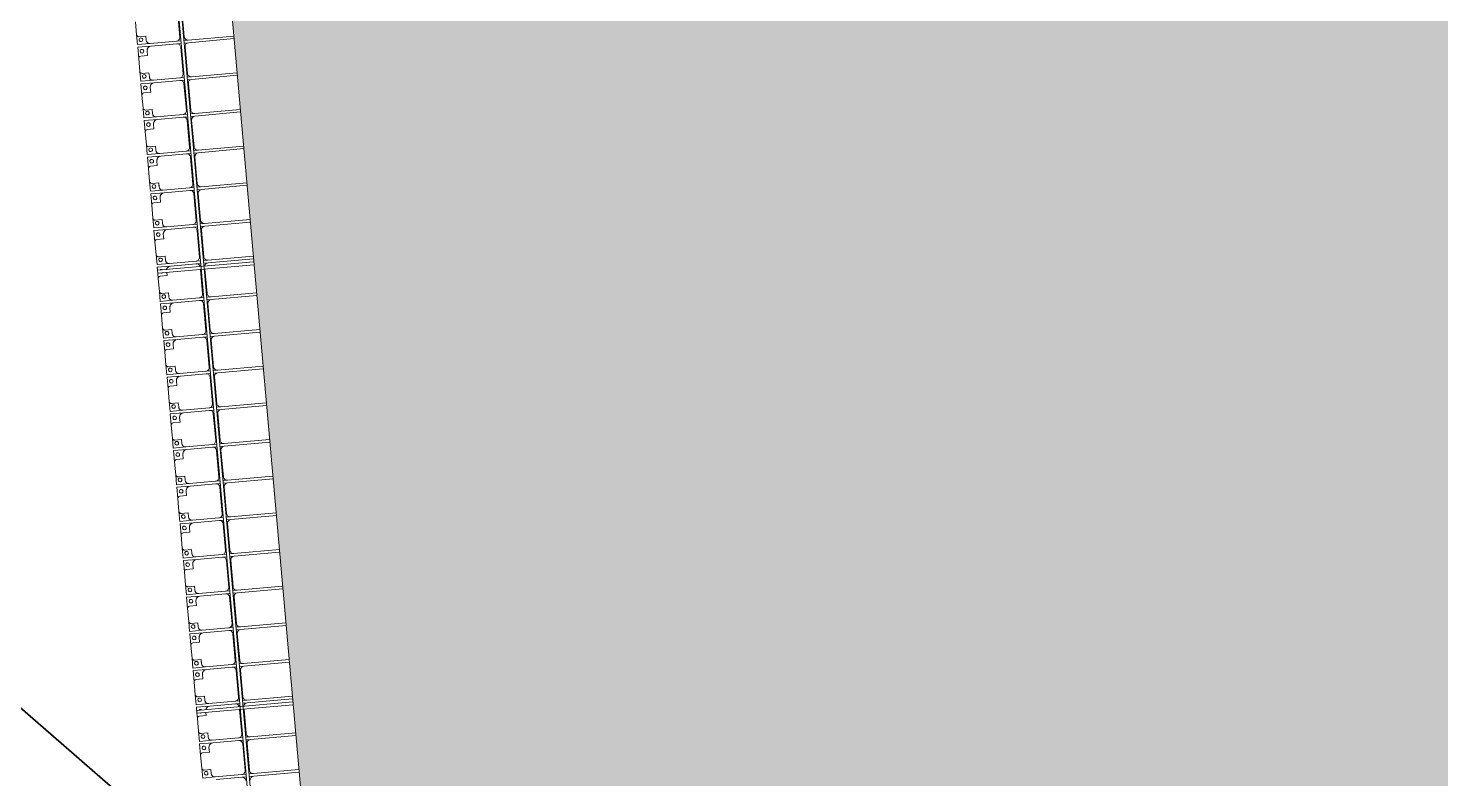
# Model space of a CAD drawing. Header units: millimetres. Extents: x -861324 to 439029, y -308065 to 694685.
# Drawn here: x -94915 to -75739, y 140006 to 150198 of the extents above; entities that cross this region are included whole.
import ezdxf

# ---------------------------------------------------------------- set-up
doc = ezdxf.new("R2010")
doc.units = ezdxf.units.MM
for name, color, linetype, lineweight in [('A-DETL-GENF', 92, 'Continuous', 9), ('A-DETL-THIN', 151, 'Continuous', 9), ('A-GENM', 13, 'Continuous', 9), ('C-TOPO-MAJR', 7, 'Continuous', 35), ('S-BEAM', 12, 'Continuous', 9)]:
    doc.layers.add(name, color=color, linetype=linetype, lineweight=lineweight)

# ---------------------------------------------------------------- blocks, each defined once
blk = doc.blocks.new('Dải phao đi lại kèm đỡ invester - DẢI PHAO ĐI LẠI-19658-BỐ TRÍ BÈ PIN HỒ BẢN MÒNG')
at = {"layer": 'A-GENM', "color": 7}
for p, q in [((13223, -620), (13223, 0)), ((13258, 0), (13258, -620)), ((13723, -620), (13723, 0)), ((13758, 0), (13758, -620)), ((14223, -620), (14223, 0)), ((14258, 0), (14258, -620)), ((15223, -620), (15223, 0)), ((15258, 0), (15258, -620)), ((15758, 0), (15758, -620)), ((16223, -620), (16223, 0)), ((16258, 0), (16258, -620)), ((16723, -620), (16723, 0)), ((16758, 0), (16758, -620)), ((17223, -620), (17223, 0)), ((17258, 0), (17258, -620)), ((17723, -620), (17723, 0)), ((17758, 0), (17758, -620)), ((18223, -620), (18223, 0)), ((18723, -620), (18723, 0)), ((18758, 0), (18758, -620)), ((19723, -620), (19723, 0)), ((19758, 0), (19758, -620)), ((20258, 0), (20258, -620)), ((20723, -620), (20723, 0)), ((20758, 0), (20758, -620)), ((21223, -620), (21223, 0)), ((21258, 0), (21258, -620)), ((21723, -620), (21723, 0)), ((21758, 0), (21758, -620)), ((22223, -620), (22223, 0)), ((22258, 0), (22258, -620)), ((22723, -620), (22723, 0)), ((23223, -620), (23223, 0)), ((23258, 0), (23258, -620)), ((14723, -620), (14723, 0)), ((14758, 0), (14758, -620)), ((15723, -620), (15723, 0)), ((18258, 0), (18258, -620)), ((19223, -620), (19223, 0)), ((19258, 0), (19258, -620)), ((20223, -620), (20223, 0)), ((22758, 0), (22758, -620)), ((12808, -670), (13173, -670)), ((13173, -730), (12808, -730)), ((13223, -620), (13223, -681)), ((13223, -721), (13223, -780)), ((13258, -681), (13258, -620)), ((13258, -780), (13258, -721)), ((13308, -670), (13673, -670)), ((13673, -730), (13308, -730)), ((13723, -620), (13723, -681)), ((13723, -721), (13723, -780)), ((13758, -681), (13758, -620)), ((13758, -780), (13758, -721)), ((13808, -670), (14173, -670)), ((14173, -730), (13808, -730)), ((14223, -620), (14223, -681)), ((14223, -721), (14223, -780)), ((14258, -681), (14258, -620)), ((14258, -780), (14258, -721)), ((14308, -670), (14673, -670)), ((14673, -730), (14308, -730)), ((14723, -620), (14723, -681)), ((14723, -721), (14723, -780)), ((14758, -681), (14758, -620)), ((14758, -780), (14758, -721)), ((14808, -670), (15173, -670)), ((15173, -730), (14808, -730)), ((15223, -620), (15223, -681)), ((15223, -721), (15223, -780)), ((15258, -681), (15258, -620)), ((15258, -780), (15258, -721)), ((15308, -670), (15673, -670)), ((15673, -730), (15308, -730)), ((15723, -620), (15723, -681)), ((15723, -721), (15723, -780)), ((15758, -681), (15758, -620)), ((15758, -780), (15758, -721)), ((15808, -670), (16173, -670)), ((16173, -730), (15808, -730)), ((16223, -620), (16223, -681)), ((16223, -721), (16223, -780)), ((16258, -681), (16258, -620)), ((16258, -780), (16258, -721)), ((16340, -670), (16673, -670)), ((16673, -730), (16340, -730)), ((16723, -620), (16723, -681)), ((16723, -721), (16723, -780)), ((16758, -681), (16758, -620)), ((16758, -780), (16758, -721)), ((16808, -670), (17173, -670)), ((17173, -730), (16808, -730)), ((17223, -620), (17223, -681)), ((17223, -721), (17223, -780)), ((17258, -681), (17258, -620)), ((17258, -780), (17258, -721)), ((17308, -670), (17673, -670)), ((17673, -730), (17308, -730)), ((17723, -620), (17723, -681)), ((17723, -721), (17723, -780)), ((17758, -681), (17758, -620)), ((17758, -780), (17758, -721)), ((17808, -670), (18173, -670)), ((18173, -730), (17808, -730)), ((18223, -620), (18223, -681)), ((18223, -721), (18223, -780)), ((18258, -681), (18258, -620)), ((18258, -780), (18258, -721)), ((18308, -670), (18673, -670)), ((18673, -730), (18308, -730)), ((18723, -620), (18723, -681)), ((18723, -721), (18723, -780)), ((18758, -681), (18758, -620)), ((18758, -780), (18758, -721)), ((18808, -670), (19173, -670)), ((19173, -730), (18808, -730)), ((19223, -620), (19223, -681)), ((19223, -721), (19223, -780)), ((19258, -681), (19258, -620)), ((19258, -780), (19258, -721)), ((19308, -670), (19673, -670)), ((19673, -730), (19308, -730)), ((19723, -620), (19723, -681)), ((19723, -721), (19723, -780)), ((19758, -681), (19758, -620)), ((19758, -780), (19758, -721)), ((19808, -670), (20173, -670)), ((20173, -730), (19808, -730)), ((20223, -620), (20223, -681)), ((20223, -721), (20223, -780)), ((20258, -681), (20258, -620)), ((20258, -780), (20258, -721)), ((20308, -670), (20673, -670)), ((20673, -730), (20308, -730)), ((20723, -620), (20723, -681)), ((20723, -721), (20723, -780)), ((20758, -681), (20758, -620)), ((20758, -780), (20758, -721)), ((20808, -670), (21173, -670)), ((21173, -730), (20808, -730)), ((21223, -620), (21223, -681)), ((21223, -721), (21223, -780)), ((21258, -681), (21258, -620)), ((21258, -780), (21258, -721)), ((21308, -670), (21673, -670)), ((21673, -730), (21308, -730)), ((21723, -620), (21723, -681)), ((21723, -721), (21723, -780)), ((21758, -681), (21758, -620)), ((21758, -780), (21758, -721)), ((21808, -670), (22173, -670)), ((22173, -730), (21808, -730)), ((22223, -620), (22223, -681)), ((22223, -721), (22223, -780)), ((22258, -681), (22258, -620)), ((22258, -780), (22258, -721)), ((22340, -670), (22673, -670)), ((22673, -730), (22340, -730)), ((22723, -620), (22723, -681)), ((22723, -721), (22723, -780)), ((22758, -681), (22758, -620)), ((22758, -780), (22758, -721)), ((22808, -670), (23173, -670)), ((23173, -730), (22808, -730)), ((23223, -620), (23223, -681)), ((23223, -721), (23223, -780)), ((23258, -681), (23258, -620)), ((23258, -780), (23258, -721)), ((13223, -1140), (13223, -780)), ((13258, -780), (13258, -1130)), ((13723, -1140), (13723, -780)), ((13758, -780), (13758, -1130)), ((14223, -1140), (14223, -780)), ((14258, -780), (14258, -1130)), ((14723, -1140), (14723, -780)), ((14758, -780), (14758, -1130)), ((15223, -1140), (15223, -780)), ((15258, -780), (15258, -1130)), ((15723, -1140), (15723, -780)), ((15758, -780), (15758, -1130)), ((16223, -1140), (16223, -780)), ((16258, -780), (16258, -1130)), ((16723, -1140), (16723, -780)), ((16758, -780), (16758, -1130)), ((17223, -1140), (17223, -780)), ((17258, -780), (17258, -1130)), ((17723, -1140), (17723, -780)), ((17758, -780), (17758, -1130)), ((18223, -1140), (18223, -780)), ((18258, -780), (18258, -1130)), ((18723, -1140), (18723, -780)), ((18758, -780), (18758, -1130)), ((19223, -1140), (19223, -780)), ((19258, -780), (19258, -1130)), ((19723, -1140), (19723, -780)), ((19758, -780), (19758, -1130)), ((20223, -1140), (20223, -780)), ((20258, -780), (20258, -1130)), ((20723, -1140), (20723, -780)), ((20758, -780), (20758, -1130)), ((21223, -1140), (21223, -780)), ((21258, -780), (21258, -1130)), ((21723, -1140), (21723, -780)), ((21758, -780), (21758, -1130)), ((22223, -1140), (22223, -780)), ((22258, -780), (22258, -1130)), ((22723, -1140), (22723, -780)), ((22758, -780), (22758, -1130)), ((23223, -1140), (23223, -780)), ((23258, -780), (23258, -1130)), ((12912, -1312), (13088, -1312)), ((13118, -1282), (13118, -1190)), ((13118, -1190), (13173, -1190)), ((13318, -1190), (13382, -1190)), ((13382, -1190), (13382, -1282)), ((13412, -1312), (13588, -1312)), ((13618, -1282), (13618, -1190)), ((13618, -1190), (13673, -1190)), ((13818, -1190), (13882, -1190)), ((13882, -1190), (13882, -1282)), ((13912, -1312), (14088, -1312)), ((14118, -1282), (14118, -1190)), ((14118, -1190), (14173, -1190)), ((14318, -1190), (14382, -1190)), ((14382, -1190), (14382, -1282)), ((14412, -1312), (14588, -1312)), ((14618, -1282), (14618, -1190)), ((14618, -1190), (14673, -1190)), ((14818, -1190), (14882, -1190)), ((14882, -1190), (14882, -1282)), ((14912, -1312), (15088, -1312)), ((15118, -1282), (15118, -1190)), ((15118, -1190), (15173, -1190)), ((15318, -1190), (15382, -1190)), ((15382, -1190), (15382, -1282)), ((15412, -1312), (15588, -1312)), ((15618, -1282), (15618, -1190)), ((15618, -1190), (15673, -1190)), ((15818, -1190), (15882, -1190)), ((15882, -1190), (15882, -1282)), ((15912, -1312), (16088, -1312)), ((16118, -1282), (16118, -1190)), ((16118, -1190), (16173, -1190)), ((16340, -1190), (16382, -1190)), ((16382, -1190), (16382, -1282)), ((16412, -1312), (16588, -1312)), ((16618, -1282), (16618, -1190)), ((16618, -1190), (16673, -1190)), ((16818, -1190), (16882, -1190)), ((16882, -1190), (16882, -1282)), ((16912, -1312), (17088, -1312)), ((17118, -1282), (17118, -1190)), ((17118, -1190), (17173, -1190)), ((17318, -1190), (17382, -1190)), ((17382, -1190), (17382, -1282)), ((17412, -1312), (17588, -1312)), ((17618, -1282), (17618, -1190)), ((17618, -1190), (17673, -1190)), ((17818, -1190), (17882, -1190)), ((17882, -1190), (17882, -1282)), ((17912, -1312), (18088, -1312)), ((18118, -1282), (18118, -1190)), ((18118, -1190), (18173, -1190)), ((18318, -1190), (18382, -1190)), ((18382, -1190), (18382, -1282)), ((18412, -1312), (18588, -1312)), ((18618, -1282), (18618, -1190)), ((18618, -1190), (18673, -1190)), ((18818, -1190), (18882, -1190)), ((18882, -1190), (18882, -1282)), ((18912, -1312), (19088, -1312)), ((19118, -1282), (19118, -1190)), ((19118, -1190), (19173, -1190)), ((19318, -1190), (19382, -1190)), ((19382, -1190), (19382, -1282)), ((19412, -1312), (19588, -1312)), ((19618, -1282), (19618, -1190)), ((19618, -1190), (19673, -1190)), ((19818, -1190), (19882, -1190)), ((19882, -1190), (19882, -1282)), ((19912, -1312), (20088, -1312)), ((20118, -1282), (20118, -1190)), ((20118, -1190), (20173, -1190)), ((20318, -1190), (20382, -1190)), ((20382, -1190), (20382, -1282)), ((20412, -1312), (20588, -1312)), ((20618, -1282), (20618, -1190)), ((20618, -1190), (20673, -1190)), ((20818, -1190), (20882, -1190)), ((20882, -1190), (20882, -1282)), ((20912, -1312), (21088, -1312)), ((21118, -1282), (21118, -1190)), ((21118, -1190), (21173, -1190)), ((21318, -1190), (21382, -1190)), ((21382, -1190), (21382, -1282)), ((21412, -1312), (21588, -1312)), ((21618, -1282), (21618, -1190)), ((21618, -1190), (21673, -1190)), ((21818, -1190), (21882, -1190)), ((21882, -1190), (21882, -1282)), ((21912, -1312), (22088, -1312)), ((22118, -1282), (22118, -1190)), ((22118, -1190), (22173, -1190)), ((22340, -1190), (22382, -1190)), ((22382, -1190), (22382, -1282)), ((22412, -1312), (22588, -1312)), ((22618, -1282), (22618, -1190)), ((22618, -1190), (22673, -1190)), ((22818, -1190), (22882, -1190)), ((22882, -1190), (22882, -1282)), ((22912, -1312), (23088, -1312)), ((23118, -1282), (23118, -1190)), ((23118, -1190), (23173, -1190))]:
    blk.add_line(p, q, dxfattribs=at)
at = {"layer": 'A-GENM', "color": 9}
for p, q in [((13223, -620), (13223, -681)), ((13223, -721), (13223, -780)), ((13258, -681), (13258, -620)), ((13258, -780), (13258, -721)), ((13723, -620), (13723, -681)), ((13723, -721), (13723, -780)), ((13758, -681), (13758, -620)), ((13758, -780), (13758, -721)), ((14223, -620), (14223, -681)), ((14223, -721), (14223, -780)), ((14258, -681), (14258, -620)), ((14258, -780), (14258, -721)), ((14723, -620), (14723, -681)), ((14723, -721), (14723, -780)), ((14758, -681), (14758, -620)), ((14758, -780), (14758, -721)), ((15223, -620), (15223, -681)), ((15223, -721), (15223, -780)), ((15258, -681), (15258, -620)), ((15258, -780), (15258, -721)), ((15723, -620), (15723, -681)), ((15723, -721), (15723, -780)), ((15758, -681), (15758, -620)), ((15758, -780), (15758, -721)), ((16223, -620), (16223, -681)), ((16223, -721), (16223, -780)), ((16258, -681), (16258, -620)), ((16258, -780), (16258, -721)), ((16723, -620), (16723, -681)), ((16723, -721), (16723, -780)), ((16758, -681), (16758, -620)), ((16758, -780), (16758, -721)), ((17223, -620), (17223, -681)), ((17223, -721), (17223, -780)), ((17258, -681), (17258, -620)), ((17258, -780), (17258, -721)), ((17723, -620), (17723, -681)), ((17723, -721), (17723, -780)), ((17758, -681), (17758, -620)), ((17758, -780), (17758, -721)), ((18223, -620), (18223, -681)), ((18223, -721), (18223, -780)), ((18258, -681), (18258, -620)), ((18258, -780), (18258, -721)), ((18723, -620), (18723, -681)), ((18723, -721), (18723, -780)), ((18758, -681), (18758, -620)), ((18758, -780), (18758, -721)), ((19223, -620), (19223, -681)), ((19223, -721), (19223, -780)), ((19258, -681), (19258, -620)), ((19258, -780), (19258, -721)), ((19723, -620), (19723, -681)), ((19723, -721), (19723, -780)), ((19758, -681), (19758, -620)), ((19758, -780), (19758, -721)), ((20223, -620), (20223, -681)), ((20223, -721), (20223, -780)), ((20258, -681), (20258, -620)), ((20258, -780), (20258, -721)), ((20723, -620), (20723, -681)), ((20723, -721), (20723, -780)), ((20758, -681), (20758, -620)), ((20758, -780), (20758, -721)), ((21223, -620), (21223, -681)), ((21223, -721), (21223, -780)), ((21258, -681), (21258, -620)), ((21258, -780), (21258, -721)), ((21723, -620), (21723, -681)), ((21723, -721), (21723, -780)), ((21758, -681), (21758, -620)), ((21758, -780), (21758, -721)), ((22223, -620), (22223, -681)), ((22223, -721), (22223, -780)), ((22258, -681), (22258, -620)), ((22258, -780), (22258, -721)), ((22723, -620), (22723, -681)), ((22723, -721), (22723, -780)), ((22758, -681), (22758, -620)), ((22758, -780), (22758, -721)), ((23223, -620), (23223, -681)), ((23223, -721), (23223, -780)), ((23258, -681), (23258, -620)), ((23258, -780), (23258, -721)), ((13223, -1140), (13223, -1312)), ((13223, -1312), (13223, -1140)), ((13258, -1312), (13258, -1130)), ((13258, -1130), (13258, -1312)), ((13723, -1140), (13723, -1312)), ((13723, -1312), (13723, -1140)), ((13758, -1312), (13758, -1130)), ((13758, -1130), (13758, -1312)), ((14223, -1140), (14223, -1312)), ((14223, -1312), (14223, -1140)), ((14258, -1312), (14258, -1130)), ((14258, -1130), (14258, -1312)), ((14723, -1140), (14723, -1312)), ((14723, -1312), (14723, -1140)), ((14758, -1312), (14758, -1130)), ((14758, -1130), (14758, -1312)), ((15223, -1140), (15223, -1312)), ((15223, -1312), (15223, -1140)), ((15258, -1312), (15258, -1130)), ((15258, -1130), (15258, -1312)), ((15723, -1140), (15723, -1312)), ((15723, -1312), (15723, -1140)), ((15758, -1312), (15758, -1130)), ((15758, -1130), (15758, -1312)), ((16223, -1140), (16223, -1312)), ((16223, -1312), (16223, -1140)), ((16258, -1312), (16258, -1130)), ((16258, -1130), (16258, -1312)), ((16723, -1140), (16723, -1312)), ((16723, -1312), (16723, -1140)), ((16758, -1312), (16758, -1130)), ((16758, -1130), (16758, -1312)), ((17223, -1140), (17223, -1312)), ((17223, -1312), (17223, -1140)), ((17258, -1312), (17258, -1130)), ((17258, -1130), (17258, -1312)), ((17723, -1140), (17723, -1312)), ((17723, -1312), (17723, -1140)), ((17758, -1312), (17758, -1130)), ((17758, -1130), (17758, -1312)), ((18223, -1140), (18223, -1312)), ((18223, -1312), (18223, -1140)), ((18258, -1312), (18258, -1130)), ((18258, -1130), (18258, -1312)), ((18723, -1140), (18723, -1312)), ((18723, -1312), (18723, -1140)), ((18758, -1312), (18758, -1130)), ((18758, -1130), (18758, -1312)), ((19223, -1140), (19223, -1312)), ((19223, -1312), (19223, -1140)), ((19258, -1312), (19258, -1130)), ((19258, -1130), (19258, -1312)), ((19723, -1140), (19723, -1312)), ((19723, -1312), (19723, -1140)), ((19758, -1312), (19758, -1130)), ((19758, -1130), (19758, -1312)), ((20223, -1140), (20223, -1312)), ((20223, -1312), (20223, -1140)), ((20258, -1312), (20258, -1130)), ((20258, -1130), (20258, -1312)), ((20723, -1140), (20723, -1312)), ((20723, -1312), (20723, -1140)), ((20758, -1312), (20758, -1130)), ((20758, -1130), (20758, -1312)), ((21223, -1140), (21223, -1312)), ((21223, -1312), (21223, -1140)), ((21258, -1312), (21258, -1130)), ((21258, -1130), (21258, -1312)), ((21723, -1140), (21723, -1312)), ((21723, -1312), (21723, -1140)), ((21758, -1312), (21758, -1130)), ((21758, -1130), (21758, -1312)), ((22223, -1140), (22223, -1312)), ((22223, -1312), (22223, -1140)), ((22258, -1312), (22258, -1130)), ((22258, -1130), (22258, -1312)), ((22723, -1140), (22723, -1312)), ((22723, -1312), (22723, -1140)), ((22758, -1312), (22758, -1130)), ((22758, -1130), (22758, -1312)), ((23223, -1140), (23223, -1312)), ((23223, -1312), (23223, -1140)), ((13223, -1312), (13088, -1312)), ((13088, -1312), (13223, -1312)), ((13173, -1190), (13118, -1190)), ((13118, -1190), (13118, -1282)), ((13118, -1282), (13118, -1190)), ((13118, -1190), (13118, -1282)), ((13118, -1190), (13173, -1190)), ((13173, -1190), (13118, -1190)), ((13412, -1312), (13258, -1312)), ((13258, -1312), (13412, -1312)), ((13382, -1190), (13318, -1190)), ((13318, -1190), (13382, -1190)), ((13382, -1190), (13318, -1190)), ((13382, -1282), (13382, -1190)), ((13382, -1190), (13382, -1282)), ((13382, -1282), (13382, -1190)), ((13723, -1312), (13588, -1312)), ((13588, -1312), (13723, -1312)), ((13673, -1190), (13618, -1190)), ((13618, -1190), (13618, -1282)), ((13618, -1282), (13618, -1190)), ((13618, -1190), (13618, -1282)), ((13618, -1190), (13673, -1190)), ((13673, -1190), (13618, -1190)), ((13912, -1312), (13758, -1312)), ((13758, -1312), (13912, -1312)), ((13882, -1190), (13818, -1190)), ((13818, -1190), (13882, -1190)), ((13882, -1190), (13818, -1190)), ((13882, -1282), (13882, -1190)), ((13882, -1190), (13882, -1282)), ((13882, -1282), (13882, -1190)), ((14223, -1312), (14088, -1312)), ((14088, -1312), (14223, -1312)), ((14173, -1190), (14118, -1190)), ((14118, -1190), (14118, -1282)), ((14118, -1282), (14118, -1190)), ((14118, -1190), (14118, -1282)), ((14118, -1190), (14173, -1190)), ((14173, -1190), (14118, -1190)), ((14412, -1312), (14258, -1312)), ((14258, -1312), (14412, -1312)), ((14382, -1190), (14318, -1190)), ((14318, -1190), (14382, -1190)), ((14382, -1190), (14318, -1190)), ((14382, -1282), (14382, -1190)), ((14382, -1190), (14382, -1282)), ((14382, -1282), (14382, -1190)), ((14723, -1312), (14588, -1312)), ((14588, -1312), (14723, -1312)), ((14673, -1190), (14618, -1190)), ((14618, -1190), (14618, -1282)), ((14618, -1282), (14618, -1190)), ((14618, -1190), (14618, -1282)), ((14618, -1190), (14673, -1190)), ((14673, -1190), (14618, -1190)), ((14912, -1312), (14758, -1312)), ((14758, -1312), (14912, -1312)), ((14882, -1190), (14818, -1190)), ((14818, -1190), (14882, -1190)), ((14882, -1190), (14818, -1190)), ((14882, -1282), (14882, -1190)), ((14882, -1190), (14882, -1282)), ((14882, -1282), (14882, -1190)), ((15223, -1312), (15088, -1312)), ((15088, -1312), (15223, -1312)), ((15118, -1190), (15118, -1282)), ((15118, -1282), (15118, -1190)), ((15118, -1190), (15118, -1282)), ((15173, -1190), (15152, -1190)), ((15152, -1190), (15173, -1190)), ((15173, -1190), (15152, -1190)), ((15412, -1312), (15258, -1312)), ((15258, -1312), (15412, -1312)), ((15382, -1190), (15318, -1190)), ((15318, -1190), (15382, -1190)), ((15382, -1190), (15318, -1190)), ((15382, -1282), (15382, -1190)), ((15382, -1190), (15382, -1282)), ((15382, -1282), (15382, -1190)), ((15723, -1312), (15588, -1312)), ((15588, -1312), (15723, -1312)), ((15673, -1190), (15618, -1190)), ((15618, -1190), (15618, -1282)), ((15618, -1282), (15618, -1190)), ((15618, -1190), (15618, -1282)), ((15618, -1190), (15673, -1190)), ((15673, -1190), (15618, -1190)), ((15912, -1312), (15758, -1312)), ((15758, -1312), (15912, -1312)), ((15882, -1190), (15818, -1190)), ((15818, -1190), (15882, -1190)), ((15882, -1190), (15818, -1190)), ((15882, -1282), (15882, -1190)), ((15882, -1190), (15882, -1282)), ((15882, -1282), (15882, -1190)), ((16223, -1312), (16088, -1312)), ((16088, -1312), (16223, -1312)), ((16173, -1190), (16118, -1190)), ((16118, -1190), (16118, -1282)), ((16118, -1282), (16118, -1190)), ((16118, -1190), (16118, -1282)), ((16118, -1190), (16173, -1190)), ((16173, -1190), (16118, -1190)), ((16300, -1312), (16258, -1312)), ((16258, -1312), (16300, -1312)), ((16382, -1190), (16340, -1190)), ((16340, -1190), (16382, -1190)), ((16382, -1190), (16340, -1190)), ((16412, -1312), (16340, -1312)), ((16340, -1312), (16412, -1312)), ((16382, -1282), (16382, -1190)), ((16382, -1190), (16382, -1282)), ((16382, -1282), (16382, -1190)), ((16723, -1312), (16588, -1312)), ((16588, -1312), (16723, -1312)), ((16673, -1190), (16618, -1190)), ((16618, -1190), (16618, -1282)), ((16618, -1282), (16618, -1190)), ((16618, -1190), (16618, -1282)), ((16618, -1190), (16673, -1190)), ((16673, -1190), (16618, -1190)), ((16912, -1312), (16758, -1312)), ((16758, -1312), (16912, -1312)), ((16882, -1190), (16818, -1190)), ((16818, -1190), (16882, -1190)), ((16882, -1190), (16818, -1190)), ((16882, -1282), (16882, -1190)), ((16882, -1190), (16882, -1282)), ((16882, -1282), (16882, -1190)), ((17223, -1312), (17088, -1312)), ((17088, -1312), (17223, -1312)), ((17173, -1190), (17118, -1190)), ((17118, -1190), (17118, -1282)), ((17118, -1282), (17118, -1190)), ((17118, -1190), (17118, -1282)), ((17118, -1190), (17173, -1190)), ((17173, -1190), (17118, -1190)), ((17412, -1312), (17258, -1312)), ((17258, -1312), (17412, -1312)), ((17382, -1190), (17318, -1190)), ((17318, -1190), (17382, -1190)), ((17382, -1190), (17318, -1190)), ((17382, -1282), (17382, -1190)), ((17382, -1190), (17382, -1282)), ((17382, -1282), (17382, -1190)), ((17723, -1312), (17588, -1312)), ((17588, -1312), (17723, -1312)), ((17673, -1190), (17618, -1190)), ((17618, -1190), (17618, -1282)), ((17618, -1282), (17618, -1190)), ((17618, -1190), (17618, -1282)), ((17618, -1190), (17673, -1190)), ((17673, -1190), (17618, -1190)), ((17912, -1312), (17758, -1312)), ((17758, -1312), (17912, -1312)), ((17882, -1190), (17818, -1190)), ((17818, -1190), (17882, -1190)), ((17882, -1190), (17818, -1190)), ((17882, -1282), (17882, -1190)), ((17882, -1190), (17882, -1282)), ((17882, -1282), (17882, -1190)), ((18223, -1312), (18088, -1312)), ((18088, -1312), (18223, -1312)), ((18173, -1190), (18118, -1190)), ((18118, -1190), (18118, -1282)), ((18118, -1282), (18118, -1190)), ((18118, -1190), (18118, -1282)), ((18118, -1190), (18173, -1190)), ((18173, -1190), (18118, -1190)), ((18412, -1312), (18258, -1312)), ((18258, -1312), (18412, -1312)), ((18382, -1190), (18318, -1190)), ((18318, -1190), (18382, -1190)), ((18382, -1190), (18318, -1190)), ((18382, -1282), (18382, -1190)), ((18382, -1190), (18382, -1282)), ((18382, -1282), (18382, -1190)), ((18723, -1312), (18588, -1312)), ((18588, -1312), (18723, -1312)), ((18673, -1190), (18618, -1190)), ((18618, -1190), (18618, -1282)), ((18618, -1282), (18618, -1190)), ((18618, -1190), (18618, -1282)), ((18618, -1190), (18673, -1190)), ((18673, -1190), (18618, -1190)), ((18912, -1312), (18758, -1312)), ((18758, -1312), (18912, -1312)), ((18882, -1190), (18818, -1190)), ((18818, -1190), (18882, -1190)), ((18882, -1190), (18818, -1190)), ((18882, -1282), (18882, -1190)), ((18882, -1190), (18882, -1282)), ((18882, -1282), (18882, -1190)), ((19223, -1312), (19088, -1312)), ((19088, -1312), (19223, -1312)), ((19173, -1190), (19118, -1190)), ((19118, -1190), (19118, -1282)), ((19118, -1282), (19118, -1190)), ((19118, -1190), (19118, -1282)), ((19118, -1190), (19173, -1190)), ((19173, -1190), (19118, -1190)), ((19412, -1312), (19258, -1312)), ((19258, -1312), (19412, -1312)), ((19382, -1190), (19318, -1190)), ((19318, -1190), (19382, -1190)), ((19382, -1190), (19318, -1190)), ((19382, -1282), (19382, -1190)), ((19382, -1190), (19382, -1282)), ((19382, -1282), (19382, -1190)), ((19723, -1312), (19588, -1312)), ((19588, -1312), (19723, -1312)), ((19673, -1190), (19618, -1190)), ((19618, -1190), (19618, -1282)), ((19618, -1282), (19618, -1190)), ((19618, -1190), (19618, -1282)), ((19618, -1190), (19673, -1190)), ((19673, -1190), (19618, -1190)), ((19912, -1312), (19758, -1312)), ((19758, -1312), (19912, -1312)), ((19882, -1190), (19818, -1190)), ((19818, -1190), (19882, -1190)), ((19882, -1190), (19818, -1190)), ((19882, -1282), (19882, -1190)), ((19882, -1190), (19882, -1282)), ((19882, -1282), (19882, -1190)), ((20223, -1312), (20088, -1312)), ((20088, -1312), (20223, -1312)), ((20173, -1190), (20118, -1190)), ((20118, -1190), (20118, -1282)), ((20118, -1282), (20118, -1190)), ((20118, -1190), (20118, -1282)), ((20118, -1190), (20173, -1190)), ((20173, -1190), (20118, -1190)), ((20412, -1312), (20258, -1312)), ((20258, -1312), (20412, -1312)), ((20382, -1190), (20318, -1190)), ((20318, -1190), (20382, -1190)), ((20382, -1190), (20318, -1190)), ((20382, -1282), (20382, -1190)), ((20382, -1190), (20382, -1282)), ((20382, -1282), (20382, -1190)), ((20723, -1312), (20588, -1312)), ((20588, -1312), (20723, -1312)), ((20673, -1190), (20618, -1190)), ((20618, -1190), (20618, -1282)), ((20618, -1282), (20618, -1190)), ((20618, -1190), (20618, -1282)), ((20618, -1190), (20673, -1190)), ((20673, -1190), (20618, -1190)), ((20912, -1312), (20758, -1312)), ((20758, -1312), (20912, -1312)), ((20882, -1190), (20818, -1190)), ((20818, -1190), (20882, -1190)), ((20882, -1190), (20818, -1190)), ((20882, -1282), (20882, -1190)), ((20882, -1190), (20882, -1282)), ((20882, -1282), (20882, -1190)), ((21223, -1312), (21088, -1312)), ((21088, -1312), (21223, -1312)), ((21173, -1190), (21118, -1190)), ((21118, -1190), (21118, -1282)), ((21118, -1282), (21118, -1190)), ((21118, -1190), (21118, -1282)), ((21118, -1190), (21173, -1190)), ((21173, -1190), (21118, -1190)), ((21412, -1312), (21258, -1312)), ((21258, -1312), (21412, -1312)), ((21382, -1190), (21318, -1190)), ((21318, -1190), (21382, -1190)), ((21382, -1190), (21318, -1190)), ((21382, -1282), (21382, -1190)), ((21382, -1190), (21382, -1282)), ((21382, -1282), (21382, -1190)), ((21723, -1312), (21588, -1312)), ((21588, -1312), (21723, -1312)), ((21618, -1190), (21618, -1282)), ((21618, -1282), (21618, -1190)), ((21618, -1190), (21618, -1282)), ((21673, -1190), (21641, -1190)), ((21641, -1190), (21673, -1190)), ((21673, -1190), (21641, -1190)), ((21912, -1312), (21758, -1312)), ((21758, -1312), (21912, -1312)), ((21882, -1190), (21818, -1190)), ((21818, -1190), (21882, -1190)), ((21882, -1190), (21818, -1190)), ((21882, -1282), (21882, -1190)), ((21882, -1190), (21882, -1282)), ((21882, -1282), (21882, -1190)), ((22223, -1312), (22088, -1312)), ((22088, -1312), (22223, -1312)), ((22173, -1190), (22118, -1190)), ((22118, -1190), (22118, -1282)), ((22118, -1282), (22118, -1190)), ((22118, -1190), (22118, -1282)), ((22118, -1190), (22173, -1190)), ((22173, -1190), (22118, -1190)), ((22300, -1312), (22258, -1312)), ((22258, -1312), (22300, -1312)), ((22382, -1190), (22340, -1190)), ((22340, -1190), (22382, -1190)), ((22382, -1190), (22340, -1190)), ((22412, -1312), (22340, -1312)), ((22340, -1312), (22412, -1312)), ((22382, -1282), (22382, -1190)), ((22382, -1190), (22382, -1282)), ((22382, -1282), (22382, -1190)), ((22723, -1312), (22588, -1312)), ((22588, -1312), (22723, -1312)), ((22673, -1190), (22618, -1190)), ((22618, -1190), (22618, -1282)), ((22618, -1282), (22618, -1190)), ((22618, -1190), (22618, -1282)), ((22618, -1190), (22673, -1190)), ((22673, -1190), (22618, -1190)), ((22912, -1312), (22758, -1312)), ((22758, -1312), (22912, -1312)), ((22882, -1190), (22818, -1190)), ((22818, -1190), (22882, -1190)), ((22882, -1190), (22818, -1190)), ((22882, -1282), (22882, -1190)), ((22882, -1190), (22882, -1282)), ((22882, -1282), (22882, -1190)), ((23223, -1312), (23088, -1312)), ((23088, -1312), (23223, -1312)), ((23173, -1190), (23118, -1190)), ((23118, -1190), (23118, -1282)), ((23118, -1282), (23118, -1190)), ((23118, -1190), (23118, -1282)), ((23118, -1190), (23173, -1190)), ((23173, -1190), (23118, -1190))]:
    blk.add_line(p, q, dxfattribs=at)
at = {"layer": 'A-GENM', "color": 7}
for centre, radius, start, end in [((13173, -620), 50, 270, 0), ((13173, -780), 50, 360, 90), ((13308, -620), 50, 180, 270), ((13308, -780), 50, 90, 180), ((13673, -620), 50, 270, 0), ((13673, -780), 50, 360, 90), ((13808, -620), 50, 180, 270), ((13808, -780), 50, 90, 180), ((14173, -620), 50, 270, 0), ((14173, -780), 50, 360, 90), ((14308, -620), 50, 180, 270), ((14308, -780), 50, 90, 180), ((14673, -620), 50, 270, 0), ((14673, -780), 50, 360, 90), ((14808, -620), 50, 180, 270), ((14808, -780), 50, 90, 180), ((15173, -620), 50, 270, 299.9572), ((15173, -780), 50, 360, 90), ((15173, -620), 50, 300, 0), ((15308, -620), 50, 180, 270), ((15308, -780), 50, 90, 180), ((15673, -620), 50, 270, 0), ((15673, -780), 50, 360, 90), ((15808, -620), 50, 180, 270), ((15808, -780), 50, 90, 180), ((16173, -620), 50, 270, 0), ((16173, -780), 50, 360, 90), ((16308, -620), 50, 180, 255), ((16308, -780), 50, 105, 180), ((16673, -620), 50, 270, 0), ((16673, -780), 50, 360, 90), ((16808, -620), 50, 180, 270), ((16808, -780), 50, 90, 180), ((17173, -620), 50, 270, 0), ((17173, -780), 50, 360, 90), ((17308, -620), 50, 180, 270), ((17308, -780), 50, 90, 180), ((17673, -620), 50, 270, 0), ((17673, -780), 50, 360, 90), ((17808, -620), 50, 180, 270), ((17808, -780), 50, 90, 180), ((18173, -620), 50, 270, 0), ((18173, -780), 50, 360, 90), ((18308, -620), 50, 180, 270), ((18308, -780), 50, 90, 180), ((18673, -620), 50, 270, 0), ((18673, -780), 50, 360, 90), ((18808, -620), 50, 180, 270), ((18808, -780), 50, 90, 180), ((19173, -620), 50, 270, 0), ((19173, -780), 50, 360, 90), ((19308, -620), 50, 180, 270), ((19308, -780), 50, 90, 180), ((19673, -620), 50, 270, 0), ((19673, -780), 50, 360, 90), ((19808, -620), 50, 180, 270), ((19808, -780), 50, 90, 180), ((20173, -620), 50, 270, 0), ((20173, -780), 50, 360, 90), ((20308, -620), 50, 180, 270), ((20308, -780), 50, 90, 180), ((20673, -620), 50, 270, 0), ((20673, -780), 50, 360, 90), ((20808, -620), 50, 180, 270), ((20808, -780), 50, 90, 180), ((21173, -620), 50, 270, 0), ((21173, -780), 50, 360, 90), ((21308, -620), 50, 180, 270), ((21308, -780), 50, 90, 180), ((21673, -620), 50, 270, 0), ((21673, -780), 50, 360, 90), ((21808, -620), 50, 180, 270), ((21808, -780), 50, 90, 180), ((22173, -620), 50, 270, 0), ((22173, -780), 50, 360, 90), ((22308, -620), 50, 180, 255), ((22308, -780), 50, 105, 180), ((22673, -620), 50, 270, 0), ((22673, -780), 50, 360, 90), ((22808, -620), 50, 180, 270), ((22808, -780), 50, 90, 180), ((23173, -620), 50, 270, 0), ((23173, -780), 50, 360, 90), ((23308, -620), 50, 180, 270), ((23308, -780), 50, 90, 180), ((13173, -1140), 50, 270, 360), ((13318, -1130), 60, 180, 270), ((13673, -1140), 50, 270, 360), ((13818, -1130), 60, 180, 270), ((14173, -1140), 50, 270, 360), ((14318, -1130), 60, 180, 270), ((14673, -1140), 50, 270, 360), ((14818, -1130), 60, 180, 270), ((15173, -1140), 50, 270, 360), ((15318, -1130), 60, 180, 270), ((15673, -1140), 50, 270, 360), ((15818, -1130), 60, 180, 270), ((16173, -1140), 50, 270, 360), ((16318, -1130), 60, 180, 255), ((16673, -1140), 50, 270, 360), ((16818, -1130), 60, 180, 270), ((17173, -1140), 50, 270, 360), ((17318, -1130), 60, 180, 270), ((17673, -1140), 50, 270, 360), ((17818, -1130), 60, 180, 270), ((18173, -1140), 50, 270, 360), ((18318, -1130), 60, 180, 270), ((18673, -1140), 50, 270, 360), ((18818, -1130), 60, 180, 270), ((19173, -1140), 50, 270, 360), ((19318, -1130), 60, 180, 270), ((19673, -1140), 50, 270, 360), ((19818, -1130), 60, 180, 270), ((20173, -1140), 50, 270, 360), ((20318, -1130), 60, 180, 270), ((20673, -1140), 50, 270, 360), ((20818, -1130), 60, 180, 270), ((21173, -1140), 50, 270, 360), ((21318, -1130), 60, 180, 270), ((21673, -1140), 50, 270, 360), ((21818, -1130), 60, 180, 270), ((22173, -1140), 50, 270, 360), ((22318, -1130), 60, 180, 255), ((22673, -1140), 50, 270, 360), ((22818, -1130), 60, 180, 270), ((23173, -1140), 50, 270, 360), ((13088, -1282), 30, 270, 0), ((13412, -1282), 30, 180, 270), ((13588, -1282), 30, 270, 0), ((13912, -1282), 30, 180, 270), ((14088, -1282), 30, 270, 0), ((14412, -1282), 30, 180, 270), ((14588, -1282), 30, 270, 0), ((14912, -1282), 30, 180, 270), ((15088, -1282), 30, 270, 0), ((15412, -1282), 30, 180, 270), ((15588, -1282), 30, 270, 0), ((15912, -1282), 30, 180, 270), ((16088, -1282), 30, 270, 0), ((16412, -1282), 30, 180, 270), ((16588, -1282), 30, 270, 0), ((16912, -1282), 30, 180, 270), ((17088, -1282), 30, 270, 0), ((17412, -1282), 30, 180, 270), ((17588, -1282), 30, 270, 0), ((17912, -1282), 30, 180, 270), ((18088, -1282), 30, 270, 0), ((18412, -1282), 30, 180, 270), ((18588, -1282), 30, 270, 0), ((18912, -1282), 30, 180, 270), ((19088, -1282), 30, 270, 0), ((19412, -1282), 30, 180, 270), ((19588, -1282), 30, 270, 0), ((19912, -1282), 30, 180, 270), ((20088, -1282), 30, 270, 0), ((20412, -1282), 30, 180, 270), ((20588, -1282), 30, 270, 0), ((20912, -1282), 30, 180, 270), ((21088, -1282), 30, 270, 0), ((21412, -1282), 30, 180, 270), ((21588, -1282), 30, 270, 0), ((21912, -1282), 30, 180, 270), ((22088, -1282), 30, 270, 0), ((22412, -1282), 30, 180, 270), ((22588, -1282), 30, 270, 0), ((22912, -1282), 30, 180, 270), ((23088, -1282), 30, 270, 0)]:
    blk.add_arc(centre, radius, start, end, dxfattribs=at)
at = {"layer": 'A-GENM', "color": 9}
for centre, radius, start, end in [((13318, -1130), 60, 195, 270), ((13318, -1130), 60, 195, 270), ((13318, -1130), 60, 195, 270), ((13818, -1130), 60, 195, 270), ((13818, -1130), 60, 195, 270), ((13818, -1130), 60, 195, 270), ((14318, -1130), 60, 195, 270), ((14318, -1130), 60, 195, 270), ((14318, -1130), 60, 195, 270), ((14818, -1130), 60, 195, 270), ((14818, -1130), 60, 195, 270), ((14818, -1130), 60, 195, 270), ((15318, -1130), 60, 195, 270), ((15318, -1130), 60, 195, 270), ((15318, -1130), 60, 195, 270), ((15818, -1130), 60, 195, 270), ((15818, -1130), 60, 195, 270), ((15818, -1130), 60, 195, 270), ((16318, -1130), 60, 195, 255), ((16318, -1130), 60, 195, 255), ((16318, -1130), 60, 195, 255), ((16818, -1130), 60, 195, 270), ((16818, -1130), 60, 195, 270), ((16818, -1130), 60, 195, 270), ((17318, -1130), 60, 195, 270), ((17318, -1130), 60, 195, 270), ((17318, -1130), 60, 195, 270), ((17818, -1130), 60, 195, 270), ((17818, -1130), 60, 195, 270), ((17818, -1130), 60, 195, 270), ((18318, -1130), 60, 195, 270), ((18318, -1130), 60, 195, 270), ((18318, -1130), 60, 195, 270), ((18818, -1130), 60, 195, 270), ((18818, -1130), 60, 195, 270), ((18818, -1130), 60, 195, 270), ((19318, -1130), 60, 195, 270), ((19318, -1130), 60, 195, 270), ((19318, -1130), 60, 195, 270), ((19818, -1130), 60, 195, 270), ((19818, -1130), 60, 195, 270), ((19818, -1130), 60, 195, 270), ((20318, -1130), 60, 195, 270), ((20318, -1130), 60, 195, 270), ((20318, -1130), 60, 195, 270), ((20818, -1130), 60, 195, 270), ((20818, -1130), 60, 195, 270), ((20818, -1130), 60, 195, 270), ((21318, -1130), 60, 195, 270), ((21318, -1130), 60, 195, 270), ((21318, -1130), 60, 195, 270), ((21818, -1130), 60, 195, 270), ((21818, -1130), 60, 195, 270), ((21818, -1130), 60, 195, 270), ((22318, -1130), 60, 195, 255), ((22318, -1130), 60, 195, 255), ((22318, -1130), 60, 195, 255), ((22818, -1130), 60, 195, 270), ((22818, -1130), 60, 195, 270), ((22818, -1130), 60, 195, 270), ((13088, -1282), 30, 300, 0), ((13088, -1282), 30, 300, 0), ((13088, -1282), 30, 300, 0), ((13162, -1259), 25, 90, 270), ((13162, -1259), 25, 90, 270), ((13162, -1259), 25, 270, 90), ((13162, -1259), 25, 270, 90), ((13173, -1140), 50, 270, 345), ((13173, -1140), 50, 270, 345), ((13173, -1140), 50, 270, 345), ((13317, -1259), 25, 90, 270), ((13317, -1259), 25, 90, 270), ((13317, -1259), 25, 270, 90), ((13317, -1259), 25, 270, 90), ((13412, -1282), 30, 180, 240), ((13412, -1282), 30, 180, 240), ((13412, -1282), 30, 180, 240), ((13588, -1282), 30, 300, 0), ((13588, -1282), 30, 300, 0), ((13588, -1282), 30, 300, 0), ((13662, -1259), 25, 90, 270), ((13662, -1259), 25, 90, 270), ((13662, -1259), 25, 270, 90), ((13662, -1259), 25, 270, 90), ((13673, -1140), 50, 270, 345), ((13673, -1140), 50, 270, 345), ((13673, -1140), 50, 270, 345), ((13817, -1259), 25, 90, 270), ((13817, -1259), 25, 90, 270), ((13817, -1259), 25, 270, 90), ((13817, -1259), 25, 270, 90), ((13912, -1282), 30, 180, 240), ((13912, -1282), 30, 180, 240), ((13912, -1282), 30, 180, 240), ((14088, -1282), 30, 300, 0), ((14088, -1282), 30, 300, 0), ((14088, -1282), 30, 300, 0), ((14162, -1259), 25, 90, 270), ((14162, -1259), 25, 90, 270), ((14162, -1259), 25, 270, 90), ((14162, -1259), 25, 270, 90), ((14173, -1140), 50, 270, 345), ((14173, -1140), 50, 270, 345), ((14173, -1140), 50, 270, 345), ((14317, -1259), 25, 90, 270), ((14317, -1259), 25, 90, 270), ((14317, -1259), 25, 270, 90), ((14317, -1259), 25, 270, 90), ((14412, -1282), 30, 180, 240), ((14412, -1282), 30, 180, 240), ((14412, -1282), 30, 180, 240), ((14588, -1282), 30, 300, 0), ((14588, -1282), 30, 300, 0), ((14588, -1282), 30, 300, 0), ((14662, -1259), 25, 90, 270), ((14662, -1259), 25, 90, 270), ((14662, -1259), 25, 270, 90), ((14662, -1259), 25, 270, 90), ((14673, -1140), 50, 270, 345), ((14673, -1140), 50, 270, 345), ((14673, -1140), 50, 270, 345), ((14817, -1259), 25, 90, 270), ((14817, -1259), 25, 90, 270), ((14817, -1259), 25, 270, 90), ((14817, -1259), 25, 270, 90), ((14912, -1282), 30, 180, 240), ((14912, -1282), 30, 180, 240), ((14912, -1282), 30, 180, 240), ((15088, -1282), 30, 300, 0), ((15088, -1282), 30, 300, 0), ((15088, -1282), 30, 300, 0), ((15162, -1259), 25, 90, 270), ((15162, -1259), 25, 90, 270), ((15162, -1259), 25, 270, 90), ((15162, -1259), 25, 270, 90), ((15173, -1140), 50, 270, 345), ((15173, -1140), 50, 270, 345), ((15173, -1140), 50, 270, 345), ((15317, -1259), 25, 90, 270), ((15317, -1259), 25, 90, 270), ((15317, -1259), 25, 270, 90), ((15317, -1259), 25, 270, 90), ((15412, -1282), 30, 180, 240), ((15412, -1282), 30, 180, 240), ((15412, -1282), 30, 180, 240), ((15588, -1282), 30, 300, 0), ((15588, -1282), 30, 300, 0), ((15588, -1282), 30, 300, 0), ((15662, -1259), 25, 90, 270), ((15662, -1259), 25, 90, 270), ((15662, -1259), 25, 270, 90), ((15662, -1259), 25, 270, 90), ((15673, -1140), 50, 270, 345), ((15673, -1140), 50, 270, 345), ((15673, -1140), 50, 270, 345), ((15817, -1259), 25, 90, 270), ((15817, -1259), 25, 90, 270), ((15817, -1259), 25, 270, 90), ((15817, -1259), 25, 270, 90), ((15912, -1282), 30, 180, 240), ((15912, -1282), 30, 180, 240), ((15912, -1282), 30, 180, 240), ((16088, -1282), 30, 300, 0), ((16088, -1282), 30, 300, 0), ((16088, -1282), 30, 300, 0), ((16162, -1259), 25, 90, 270), ((16162, -1259), 25, 90, 270), ((16162, -1259), 25, 270, 90), ((16162, -1259), 25, 270, 90), ((16173, -1140), 50, 270, 345), ((16173, -1140), 50, 270, 345), ((16173, -1140), 50, 270, 345), ((16317, -1259), 25, 135, 225), ((16317, -1259), 25, 135, 225), ((16317, -1259), 25, 345, 15), ((16317, -1259), 25, 345, 15), ((16412, -1282), 30, 180, 240), ((16412, -1282), 30, 180, 240), ((16412, -1282), 30, 180, 240), ((16588, -1282), 30, 300, 0), ((16588, -1282), 30, 300, 0), ((16588, -1282), 30, 300, 0), ((16662, -1259), 25, 90, 270), ((16662, -1259), 25, 90, 270), ((16662, -1259), 25, 270, 90), ((16662, -1259), 25, 270, 90), ((16673, -1140), 50, 270, 345), ((16673, -1140), 50, 270, 345), ((16673, -1140), 50, 270, 345), ((16817, -1259), 25, 90, 270), ((16817, -1259), 25, 90, 270), ((16817, -1259), 25, 270, 90), ((16817, -1259), 25, 270, 90), ((16912, -1282), 30, 180, 240), ((16912, -1282), 30, 180, 240), ((16912, -1282), 30, 180, 240), ((17088, -1282), 30, 300, 0), ((17088, -1282), 30, 300, 0), ((17088, -1282), 30, 300, 0), ((17162, -1259), 25, 90, 270), ((17162, -1259), 25, 90, 270), ((17162, -1259), 25, 270, 90), ((17162, -1259), 25, 270, 90), ((17173, -1140), 50, 270, 345), ((17173, -1140), 50, 270, 345), ((17173, -1140), 50, 270, 345), ((17317, -1259), 25, 90, 270), ((17317, -1259), 25, 90, 270), ((17317, -1259), 25, 270, 90), ((17317, -1259), 25, 270, 90), ((17412, -1282), 30, 180, 240), ((17412, -1282), 30, 180, 240), ((17412, -1282), 30, 180, 240), ((17588, -1282), 30, 300, 0), ((17588, -1282), 30, 300, 0), ((17588, -1282), 30, 300, 0), ((17662, -1259), 25, 90, 270), ((17662, -1259), 25, 90, 270), ((17662, -1259), 25, 270, 90), ((17662, -1259), 25, 270, 90), ((17673, -1140), 50, 270, 345), ((17673, -1140), 50, 270, 345), ((17673, -1140), 50, 270, 345), ((17817, -1259), 25, 90, 270), ((17817, -1259), 25, 90, 270), ((17817, -1259), 25, 270, 90), ((17817, -1259), 25, 270, 90), ((17912, -1282), 30, 180, 240), ((17912, -1282), 30, 180, 240), ((17912, -1282), 30, 180, 240), ((18088, -1282), 30, 300, 0), ((18088, -1282), 30, 300, 0), ((18088, -1282), 30, 300, 0), ((18162, -1259), 25, 90, 270), ((18162, -1259), 25, 90, 270), ((18162, -1259), 25, 270, 90), ((18162, -1259), 25, 270, 90), ((18173, -1140), 50, 270, 345), ((18173, -1140), 50, 270, 345), ((18173, -1140), 50, 270, 345), ((18317, -1259), 25, 90, 270), ((18317, -1259), 25, 90, 270), ((18317, -1259), 25, 270, 90), ((18317, -1259), 25, 270, 90), ((18412, -1282), 30, 180, 240), ((18412, -1282), 30, 180, 240), ((18412, -1282), 30, 180, 240), ((18588, -1282), 30, 300, 0), ((18588, -1282), 30, 300, 0), ((18588, -1282), 30, 300, 0), ((18662, -1259), 25, 90, 270), ((18662, -1259), 25, 90, 270), ((18662, -1259), 25, 270, 90), ((18662, -1259), 25, 270, 90), ((18673, -1140), 50, 270, 345), ((18673, -1140), 50, 270, 345), ((18673, -1140), 50, 270, 345), ((18817, -1259), 25, 90, 270), ((18817, -1259), 25, 90, 270), ((18817, -1259), 25, 270, 90), ((18817, -1259), 25, 270, 90), ((18912, -1282), 30, 180, 240), ((18912, -1282), 30, 180, 240), ((18912, -1282), 30, 180, 240), ((19088, -1282), 30, 300, 0), ((19088, -1282), 30, 300, 0), ((19088, -1282), 30, 300, 0), ((19162, -1259), 25, 90, 270), ((19162, -1259), 25, 90, 270), ((19162, -1259), 25, 270, 90), ((19162, -1259), 25, 270, 90), ((19173, -1140), 50, 270, 345), ((19173, -1140), 50, 270, 345), ((19173, -1140), 50, 270, 345), ((19317, -1259), 25, 90, 270), ((19317, -1259), 25, 90, 270), ((19317, -1259), 25, 270, 90), ((19317, -1259), 25, 270, 90), ((19412, -1282), 30, 180, 240), ((19412, -1282), 30, 180, 240), ((19412, -1282), 30, 180, 240), ((19588, -1282), 30, 300, 0), ((19588, -1282), 30, 300, 0), ((19588, -1282), 30, 300, 0), ((19662, -1259), 25, 90, 270), ((19662, -1259), 25, 90, 270), ((19662, -1259), 25, 270, 90), ((19662, -1259), 25, 270, 90), ((19673, -1140), 50, 270, 345), ((19673, -1140), 50, 270, 345), ((19673, -1140), 50, 270, 345), ((19817, -1259), 25, 90, 270), ((19817, -1259), 25, 90, 270), ((19817, -1259), 25, 270, 90), ((19817, -1259), 25, 270, 90), ((19912, -1282), 30, 180, 240), ((19912, -1282), 30, 180, 240), ((19912, -1282), 30, 180, 240), ((20088, -1282), 30, 300, 0), ((20088, -1282), 30, 300, 0), ((20088, -1282), 30, 300, 0), ((20162, -1259), 25, 90, 270), ((20162, -1259), 25, 90, 270), ((20162, -1259), 25, 270, 90), ((20162, -1259), 25, 270, 90), ((20173, -1140), 50, 270, 345), ((20173, -1140), 50, 270, 345), ((20173, -1140), 50, 270, 345), ((20317, -1259), 25, 90, 270), ((20317, -1259), 25, 90, 270), ((20317, -1259), 25, 270, 90), ((20317, -1259), 25, 270, 90), ((20412, -1282), 30, 180, 240), ((20412, -1282), 30, 180, 240), ((20412, -1282), 30, 180, 240), ((20588, -1282), 30, 300, 0), ((20588, -1282), 30, 300, 0), ((20588, -1282), 30, 300, 0), ((20662, -1259), 25, 90, 270), ((20662, -1259), 25, 90, 270), ((20662, -1259), 25, 270, 90), ((20662, -1259), 25, 270, 90), ((20673, -1140), 50, 270, 345), ((20673, -1140), 50, 270, 345), ((20673, -1140), 50, 270, 345), ((20817, -1259), 25, 90, 270), ((20817, -1259), 25, 90, 270), ((20817, -1259), 25, 270, 90), ((20817, -1259), 25, 270, 90), ((20912, -1282), 30, 180, 240), ((20912, -1282), 30, 180, 240), ((20912, -1282), 30, 180, 240), ((21088, -1282), 30, 300, 0), ((21088, -1282), 30, 300, 0), ((21088, -1282), 30, 300, 0), ((21162, -1259), 25, 90, 270), ((21162, -1259), 25, 90, 270), ((21162, -1259), 25, 270, 90), ((21162, -1259), 25, 270, 90), ((21173, -1140), 50, 270, 345), ((21173, -1140), 50, 270, 345), ((21173, -1140), 50, 270, 345), ((21317, -1259), 25, 90, 270), ((21317, -1259), 25, 90, 270), ((21317, -1259), 25, 270, 90), ((21317, -1259), 25, 270, 90), ((21412, -1282), 30, 180, 240), ((21412, -1282), 30, 180, 240), ((21412, -1282), 30, 180, 240), ((21588, -1282), 30, 300, 0), ((21588, -1282), 30, 300, 0), ((21588, -1282), 30, 300, 0), ((21662, -1259), 25, 90, 270), ((21662, -1259), 25, 90, 270), ((21662, -1259), 25, 270, 90), ((21662, -1259), 25, 270, 90), ((21673, -1140), 50, 270, 345), ((21673, -1140), 50, 270, 345), ((21673, -1140), 50, 270, 345), ((21817, -1259), 25, 90, 270), ((21817, -1259), 25, 90, 270), ((21817, -1259), 25, 270, 90), ((21817, -1259), 25, 270, 90), ((21912, -1282), 30, 180, 240), ((21912, -1282), 30, 180, 240), ((21912, -1282), 30, 180, 240), ((22088, -1282), 30, 300, 0), ((22088, -1282), 30, 300, 0), ((22088, -1282), 30, 300, 0), ((22162, -1259), 25, 90, 270), ((22162, -1259), 25, 90, 270), ((22162, -1259), 25, 270, 90), ((22162, -1259), 25, 270, 90), ((22173, -1140), 50, 270, 345), ((22173, -1140), 50, 270, 345), ((22173, -1140), 50, 270, 345), ((22317, -1259), 25, 135, 225), ((22317, -1259), 25, 135, 225), ((22317, -1259), 25, 345, 15), ((22317, -1259), 25, 345, 15), ((22412, -1282), 30, 180, 240), ((22412, -1282), 30, 180, 240), ((22412, -1282), 30, 180, 240), ((22588, -1282), 30, 300, 0), ((22588, -1282), 30, 300, 0), ((22588, -1282), 30, 300, 0), ((22662, -1259), 25, 90, 270), ((22662, -1259), 25, 90, 270), ((22662, -1259), 25, 270, 90), ((22662, -1259), 25, 270, 90), ((22673, -1140), 50, 270, 345), ((22673, -1140), 50, 270, 345), ((22673, -1140), 50, 270, 345), ((22817, -1259), 25, 90, 270), ((22817, -1259), 25, 90, 270), ((22817, -1259), 25, 270, 90), ((22817, -1259), 25, 270, 90), ((22912, -1282), 30, 180, 240), ((22912, -1282), 30, 180, 240), ((22912, -1282), 30, 180, 240), ((23088, -1282), 30, 300, 0), ((23088, -1282), 30, 300, 0), ((23088, -1282), 30, 300, 0), ((23162, -1259), 25, 90, 270), ((23162, -1259), 25, 90, 270), ((23162, -1259), 25, 270, 90), ((23162, -1259), 25, 270, 90), ((23173, -1140), 50, 270, 345), ((23173, -1140), 50, 270, 345), ((23173, -1140), 50, 270, 345)]:
    blk.add_arc(centre, radius, start, end, dxfattribs=at)
blk = doc.blocks.new('Dầm C52 - Dầm C52-22346-BỐ TRÍ BÈ PIN HỒ BẢN MÒNG')
at = {"layer": 'S-BEAM', "color": 7}
for p, q in [((-87623, 20), (87623, 20)), ((87623, -20), (-87623, -20))]:
    blk.add_line(p, q, dxfattribs=at)
blk = doc.blocks.new('Dầm C52 - Hộp 40x60-15957-BỐ TRÍ BÈ PIN HỒ BẢN MÒNG')
at = {"layer": 'S-BEAM', "color": 7}
for p, q in [((-37160, -20), (-37160, 20)), ((-37160, 20), (-35848, 20)), ((-35848, -20), (-37160, -20))]:
    blk.add_line(p, q, dxfattribs=at)
blk = doc.blocks.new('HOBANMONG_BEPIN 4_rvt-1-BỐ TRÍ BÈ PIN HỒ BẢN MÒNG')
at = {"layer": 'A-GENM', "lineweight": 9, "rotation": 275.0793457303301}
blk.add_blockref('Dải phao đi lại kèm đỡ invester - DẢI PHAO ĐI LẠI-19658-BỐ TRÍ BÈ PIN HỒ BẢN MÒNG', (-93296, 163263), dxfattribs=at)
at = {"layer": 'S-BEAM', "lineweight": 9}
for name, p, rotation in [('Dầm C52 - Dầm C52-22346-BỐ TRÍ BÈ PIN HỒ BẢN MÒNG', (-86283, 76449), 95.07934573032993), ('Dầm C52 - Hộp 40x60-15957-BỐ TRÍ BÈ PIN HỒ BẢN MÒNG', (-56144, 150181), 5.079345730330104), ('Dầm C52 - Hộp 40x60-15957-BỐ TRÍ BÈ PIN HỒ BẢN MÒNG', (-55612, 144205), 5.079345730330104)]:
    blk.add_blockref(name, p, dxfattribs=dict(at, rotation=rotation))

msp = doc.modelspace()

# ---------------------------------------------------------------- hatches: boundary and pattern name
at = {"layer": 'A-DETL-GENF'}
msp.add_hatch(color=8, dxfattribs=at).paths.add_polyline_path([(-77890, -10053), (-40370, -6718), (-44620, 41093), (-10168, 44155), (-21324, 169661), (-93296, 163263), (-77965, -9210)])

# ---------------------------------------------------------------- linework, layer by layer
at = {"layer": 'A-DETL-THIN'}
msp.add_line((-93296, 163263), (-77890, -10053), dxfattribs=at)
at = {"layer": 'C-TOPO-MAJR'}
msp.add_line((-98428, 143933), (-92431, 138719), dxfattribs=at)

# ---------------------------------------------------------------- block references
at = {"lineweight": 5}
msp.add_blockref('HOBANMONG_BEPIN 4_rvt-1-BỐ TRÍ BÈ PIN HỒ BẢN MÒNG', (0, 0), dxfattribs=at)

doc.saveas('drawing.dxf')
